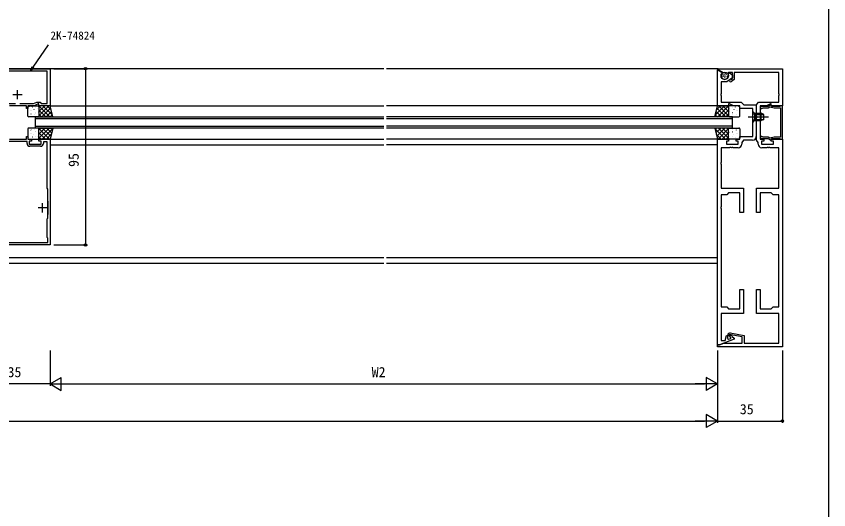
# Model space of a CAD drawing. Units: millimetres, scale not verified. Extents: x -437 to 438, y -681 to 679.
# Drawn here: x 0.1 to 438.3, y -415.3 to -149.1 of the extents above; entities that cross this region are included whole.
import ezdxf
from ezdxf.enums import TextEntityAlignment as Align

# ---------------------------------------------------------------- set-up
doc = ezdxf.new("R2010")
doc.units = ezdxf.units.MM
doc.header["$LTSCALE"] = 4
for name, color, linetype in [('0-2_YKK_11', 7, 'Continuous'), ('0-3_YKK_12', 2, 'Continuous'), ('0-4_YKK_13', 4, 'Continuous'), ('0-6_YKK_D', 6, 'Continuous'), ('0-7_YKK_ZWAK', 7, 'Continuous')]:
    doc.layers.add(name, color=color, linetype=linetype)
doc.styles.add('ＭＳ ゴシック', font='')
doc.styles.get('ＭＳ ゴシック').set_extended_font_data('MS Gothic')

msp = doc.modelspace()

# ---------------------------------------------------------------- linework, layer by layer
at = {"layer": '0-2_YKK_11'}
for p, q in [((3.3, -191.4), (-1.7, -191.4)), ((0.8, -193.9), (0.8, -188.9)), ((13.2, -219.2), (7.4, -219.2)), ((16.8, -252.4), (11.8, -252.4)), ((14.3, -254.9), (14.3, -249.9))]:
    msp.add_line(p, q, dxfattribs=at)
for points in [[(-16.7, -177.5), (18.3, -177.5), (18.3, -197.4), (12.3, -197.4), (12.3, -196.4), (11.8, -196.4), (9.655, -197.4), (6.3, -197.4), (6.3, -198.9), (5.5, -198.9), (5.5, -197.4), (-3.5, -197.4)], [(2, -196.2), (9.389, -196.2), (11.105, -195.4), (13.038, -195.4), (13.5, -196.2), (16.7, -196.2), (16.7, -178.7), (-15.1, -178.7), (-15.1, -196.2), (-11.9, -196.2), (-11.438, -195.4), (-9.505, -195.4), (-7.789, -196.2), (-0.4, -196.2)], [(385.583, -183.114), (385.817, -183.066), (386.3, -182.728), (386.3, -179.4), (384.29, -179.4), (383.8, -179.984), (381.4, -179.69), (378.3, -177.9), (378.3, -177.4), (413.3, -177.4), (413.3, -197.4), (407.3, -197.4), (407.3, -196.4), (406.8, -196.4), (404.655, -197.4), (401.3, -197.4), (401.3, -215.4), (403.3, -215.4), (403.3, -216.4), (402.1, -216.4), (402.1, -218), (408.5, -218), (408.5, -216.4), (407.3, -216.4), (407.3, -215.4), (413.3, -215.4)], [(378.3, -326.4), (378.3, -215.4), (384.3, -215.4), (384.3, -216.4), (383.1, -216.4), (383.1, -218), (389.5, -218), (389.5, -216.4), (388.3, -216.4), (388.3, -215.4), (390.3, -215.4), (390.3, -213.9), (397.3, -213.9), (397.3, -198.9), (390.3, -198.9), (390.3, -197.4), (386.945, -197.4), (384.8, -196.4), (384.3, -196.4), (384.3, -197.4), (378.3, -197.4), (378.3, -178.131), (378.5, -178.015), (381.249, -179.603), (381.249, -179.834), (380.609, -180.204), (380.41, -180.947)], [(383.79, -181.853), (384.447, -179.402), (386.3, -180.7), (386.3, -182.299), (383.3, -184.4), (380.23, -184.4), (380.23, -190.942), (380.11, -191.125), (380.11, -191.675), (380.23, -191.858), (380.23, -195.4), (391, -195.4), (392.5, -196.9), (399.23, -196.9), (399.23, -202.942), (399.11, -203.125), (399.11, -203.675), (399.23, -203.858), (399.23, -213.9)], [(400.17, -218), (400.17, -217.143), (399.37, -216), (399.37, -203.858), (399.49, -203.675), (399.49, -203.125), (399.37, -202.942), (399.37, -196.9), (400.42, -195.4), (411.37, -195.4), (411.37, -191.858), (411.49, -191.675), (411.49, -191.125), (411.37, -190.942), (411.37, -179.4), (387.3, -179.4), (387.3, -183.248), (385.823, -184.282)], [(413.3, -215.35), (413.3, -197.45), (412.3, -197.45), (412.127, -197.55), (411.867, -197.7), (407.55, -197.7), (407.025, -196.79), (405.449, -197.7), (402.1, -197.7)], [(402.599, -198.633), (402.848, -198.5), (405.663, -198.5), (406.481, -198.028), (408.832, -198.5), (412.3, -198.5), (412.3, -214.3), (408.832, -214.3), (406.481, -214.772), (405.663, -214.3), (402.848, -214.3), (402.599, -214.167)], [(-3.5, -215.4), (5.5, -215.4), (5.5, -213.9), (6.3, -213.9), (6.3, -215.4), (8.3, -215.4), (8.3, -216.4), (7.1, -216.4), (7.1, -218)], [(18.3, -215.4), (18.3, -272.4), (-16.7, -272.4)], [(5.9, -217.7), (5.9, -216.6), (-4.3, -216.6), (-4.3, -217.7)], [(7.1, -218), (13.5, -218), (13.5, -216.4), (12.3, -216.4), (12.3, -215.4), (18.3, -215.4)], [(17.1, -248.767), (17.1, -242.3), (16.7, -241.9), (16.7, -216.9), (14.7, -216.9), (14.7, -217.7)], [(413.3, -215.4), (413.3, -327.4), (378.3, -327.4), (378.3, -326.4), (379.3, -326.4), (381.775, -325.4), (391.6, -325.4), (391.6, -321.959), (384.6, -320.725), (384.6, -321.5), (383.8, -321.5), (383.8, -321.1)], [(397.23, -215.9), (392.3, -215.9), (391.43, -217.142), (391.43, -218)], [(402.1, -215.1), (405.449, -215.1), (407.025, -216.01), (407.55, -215.1), (411.867, -215.1), (412.127, -215.25), (412.3, -215.35), (413.3, -215.35)], [(389.43, -220), (386.758, -220), (386.575, -219.88), (386.025, -219.88), (385.842, -220), (385.758, -220), (385.575, -219.88), (385.025, -219.88), (384.842, -220), (380.3, -220), (380.3, -227.942), (380.18, -228.125), (380.18, -228.675), (380.3, -228.858), (380.3, -241.9), (392.3, -241.9), (392.3, -254.9), (390.3, -254.9), (390.3, -244.4), (384.3, -244.4), (383.3, -245.4), (380.3, -245.4), (380.3, -251.942), (380.18, -252.125), (380.18, -252.675), (380.3, -252.858), (380.3, -305.9), (383.3, -305.9), (384.3, -306.9), (390.3, -306.9), (390.3, -296.4), (392.3, -296.4), (392.3, -309.4), (380.3, -309.4), (380.3, -324), (382.35, -324), (383.1, -321.2), (383.6, -321.2), (383.6, -322.823), (384.305, -323.299)], [(385.208, -319.918), (392.7, -321.239), (392.7, -325.4), (411.3, -325.4), (411.3, -309.4), (399.3, -309.4), (399.3, -296.4), (401.3, -296.4), (401.3, -306.9), (407.3, -306.9), (408.3, -305.9), (411.3, -305.9), (411.3, -252.858), (411.42, -252.675), (411.42, -252.125), (411.3, -251.942), (411.3, -245.4), (408.3, -245.4), (407.3, -244.4), (401.3, -244.4), (401.3, -254.9), (399.3, -254.9), (399.3, -241.9), (411.3, -241.9), (411.3, -228.858), (411.42, -228.675), (411.42, -228.125), (411.3, -227.942), (411.3, -220), (406.758, -220), (406.575, -219.88), (406.025, -219.88), (405.842, -220), (405.758, -220), (405.575, -219.88), (405.025, -219.88), (404.842, -220), (402.17, -220)], [(-15.5, -256.033), (-15.5, -258), (-15.1, -258.4), (-15.1, -268.4), (-15.5, -268.8), (-15.5, -271.2), (17.1, -271.2), (17.1, -268.8), (16.7, -268.4), (16.7, -258.4), (17.1, -258), (17.1, -248.767), (17.1, -256.033)], [(386.228, -321.728), (387.3, -322.8), (387.3, -323.168), (379.3, -326.4), (378.3, -326.4)], [(384.305, -323.299), (385.436, -322.842), (385.543, -322.316), (384.724, -321.497), (384.955, -321.001), (385.659, -321.33)]]:
    msp.add_lwpolyline(points, dxfattribs=at)
for centre, radius, start, end in [((382.1, -181.4), 1.75, 165, 345.00002), ((385.45, -183.75), 0.65, 78.17358, 305.00001), ((402.1, -198.3), 0.6, 90.00003, 326.25104), ((397.23, -213.9), 2, 270.00001, 359.99999), ((402.1, -214.5), 0.6, 33.74896, 269.99997), ((7.4, -217.7), 1.5, 180.00001, 269.99999), ((13.2, -217.7), 1.5, 270.00001, 359.99999), ((389.43, -218), 2, 270.00001, 359.99999), ((402.17, -218), 2, 180.00001, 269.99999), ((385, -321.1), 1.2, 80, 179.99998), ((384.814, -323.142), 2, 44.99999, 65)]:
    msp.add_arc(centre, radius, start, end, dxfattribs=at)
at = {"layer": '0-3_YKK_12'}
for p, q in [((198.3, -177.4), (-195.2, -177.4)), ((378.6, -177.4), (199.8, -177.4)), ((18.3, -197.4), (198.3, -197.4)), ((378.3, -197.4), (199.8, -197.4)), ((10.3, -203.4), (198.3, -203.4)), ((10.3, -203.4), (10.3, -209.4)), ((198.3, -204.4), (10.3, -204.4)), ((386.3, -203.4), (199.8, -203.4)), ((386.3, -204.4), (199.8, -204.4)), ((386.3, -209.4), (386.3, -203.4)), ((10.3, -208.4), (198.3, -208.4)), ((198.3, -209.4), (10.3, -209.4)), ((386.3, -208.4), (199.8, -208.4)), ((386.3, -209.4), (199.8, -209.4)), ((18.3, -215.4), (198.3, -215.4)), ((18.3, -218.4), (198.3, -218.4)), ((378.3, -215.4), (199.8, -215.4)), ((378.3, -218.4), (199.8, -218.4)), ((198.3, -279.4), (-195.2, -279.4)), ((378.3, -279.4), (199.8, -279.4)), ((198.3, -282.4), (-195.2, -282.4)), ((378.3, -282.4), (199.8, -282.4))]:
    msp.add_line(p, q, dxfattribs=at)
at = {"layer": '0-4_YKK_13'}
for p, q in [((381.212, -181.692), (381.134, -181.508)), ((381.279, -180.614), (381.201, -180.43)), ((381.561, -181.044), (381.483, -180.86)), ((381.753, -181.612), (381.675, -181.428)), ((382.002, -180.432), (381.923, -180.248)), ((382.285, -181.511), (382.206, -181.327)), ((382.285, -182.161), (382.207, -181.977)), ((382.489, -181.05), (382.411, -180.866)), ((382.827, -180.257), (382.749, -180.073)), ((382.888, -181.755), (382.81, -181.571)), ((383.085, -180.747), (383.007, -180.563)), ((6.3, -202.9), (6.3, -197.9)), ((6.8, -197.4), (11.8, -197.4)), ((6.864, -197.844), (6.84, -197.888)), ((7.598, -199.869), (7.574, -199.913)), ((8.018, -200.183), (8.01, -200.189)), ((8.808, -198.036), (8.72, -198.083)), ((9.488, -199.278), (9.464, -199.322)), ((10.222, -201.302), (10.198, -201.346)), ((10.223, -198.208), (10.215, -198.215)), ((10.333, -200.926), (10.245, -200.972)), ((11.679, -198.635), (11.655, -198.678)), ((12.112, -200.711), (12.088, -200.755)), ((12.205, -200.027), (12.198, -200.034)), ((17.634, -197.4), (12.3, -202.734)), ((15.389, -197.4), (12.3, -200.489)), ((13.144, -197.4), (12.3, -198.244)), ((18.202, -203.4), (12.3, -197.498)), ((12.3, -197.9), (12.3, -202.9)), ((15.957, -203.4), (12.3, -199.743)), ((18.616, -198.664), (13.879, -203.4)), ((19.584, -202.537), (14.447, -197.4)), ((19.065, -200.46), (16.124, -203.4)), ((18.836, -199.544), (16.692, -197.4)), ((377.016, -202.537), (382.153, -197.4)), ((377.535, -200.46), (380.476, -203.4)), ((377.764, -199.544), (379.908, -197.4)), ((377.984, -198.664), (382.721, -203.4)), ((378.398, -203.4), (384.3, -197.498)), ((378.966, -197.4), (384.3, -202.734)), ((380.643, -203.4), (384.3, -199.743)), ((381.211, -197.4), (384.3, -200.489)), ((383.456, -197.4), (384.3, -198.244)), ((384.3, -197.9), (384.3, -202.9)), ((384.395, -200.027), (384.402, -200.034)), ((384.488, -200.711), (384.512, -200.755)), ((389.8, -197.4), (384.8, -197.4)), ((384.921, -198.635), (384.945, -198.678)), ((386.267, -200.926), (386.355, -200.972)), ((386.377, -198.208), (386.385, -198.215)), ((386.378, -201.302), (386.402, -201.346)), ((387.112, -199.278), (387.136, -199.322)), ((387.792, -198.036), (387.88, -198.083)), ((388.582, -200.183), (388.59, -200.189)), ((389.002, -199.869), (389.026, -199.913)), ((389.736, -197.844), (389.76, -197.888)), ((390.3, -202.9), (390.3, -197.9)), ((398.3, -201.4), (401.9, -201.4)), ((403.3, -202.1), (401.9, -201.4)), ((11.8, -203.4), (6.8, -203.4)), ((8.03, -201.945), (8.006, -201.989)), ((10.038, -201.969), (10.03, -201.975)), ((10.654, -203.379), (10.643, -203.4)), ((13.712, -203.4), (12.3, -201.988)), ((19.514, -202.256), (18.37, -203.4)), ((377.086, -202.256), (378.23, -203.4)), ((382.888, -203.4), (384.3, -201.988)), ((384.8, -203.4), (389.8, -203.4)), ((385.946, -203.379), (385.957, -203.4)), ((386.562, -201.969), (386.57, -201.975)), ((388.57, -201.945), (388.594, -201.989)), ((394.8, -203.4), (405.8, -203.4)), ((397.3, -206.4), (398.3, -205.4)), ((398.3, -202.054), (403.209, -202.054)), ((398.3, -204.746), (403.209, -204.746)), ((403.3, -204.7), (401.9, -205.4)), ((403.3, -204.7), (403.3, -202.1)), ((6.3, -209.9), (6.3, -214.9)), ((11.8, -209.4), (6.8, -209.4)), ((17.802, -209.4), (12.3, -214.902)), ((15.557, -209.4), (12.3, -212.657)), ((13.312, -209.4), (12.3, -210.412)), ((18.034, -215.4), (12.3, -209.666)), ((12.3, -214.9), (12.3, -209.9)), ((19.718, -209.729), (14.047, -215.4)), ((18.696, -213.816), (14.279, -209.4)), ((19.145, -212.02), (16.524, -209.4)), ((19.594, -210.224), (18.77, -209.4)), ((376.882, -209.729), (382.553, -215.4)), ((377.006, -210.224), (377.83, -209.4)), ((377.455, -212.02), (380.076, -209.4)), ((377.904, -213.816), (382.321, -209.4)), ((378.566, -215.4), (384.3, -209.666)), ((378.798, -209.4), (384.3, -214.902)), ((381.043, -209.4), (384.3, -212.657)), ((383.288, -209.4), (384.3, -210.412)), ((384.3, -214.9), (384.3, -209.9)), ((384.8, -209.4), (389.8, -209.4)), ((390.3, -209.9), (390.3, -214.9)), ((6.864, -214.556), (6.84, -214.512)), ((7.598, -212.531), (7.574, -212.487)), ((8.03, -210.455), (8.006, -210.411)), ((8.018, -212.217), (8.01, -212.211)), ((8.808, -214.364), (8.72, -214.317)), ((9.488, -213.122), (9.464, -213.078)), ((10.038, -210.431), (10.03, -210.425)), ((10.222, -211.098), (10.198, -211.054)), ((10.223, -214.192), (10.215, -214.185)), ((10.333, -211.474), (10.245, -211.428)), ((11.679, -213.765), (11.655, -213.722)), ((12.112, -211.689), (12.088, -211.645)), ((12.205, -212.373), (12.198, -212.366)), ((15.789, -215.4), (12.3, -211.911)), ((13.544, -215.4), (12.3, -214.156)), ((18.969, -212.723), (16.292, -215.4)), ((377.631, -212.723), (380.308, -215.4)), ((380.811, -215.4), (384.3, -211.911)), ((383.056, -215.4), (384.3, -214.156)), ((384.395, -212.373), (384.402, -212.366)), ((384.488, -211.689), (384.512, -211.645)), ((384.921, -213.765), (384.945, -213.722)), ((386.267, -211.474), (386.355, -211.428)), ((386.377, -214.192), (386.385, -214.185)), ((386.378, -211.098), (386.402, -211.054)), ((386.562, -210.431), (386.57, -210.425)), ((387.112, -213.122), (387.136, -213.078)), ((387.792, -214.364), (387.88, -214.317)), ((388.57, -210.455), (388.594, -210.411)), ((388.582, -212.217), (388.59, -212.211)), ((389.002, -212.531), (389.026, -212.487)), ((389.736, -214.556), (389.76, -214.512)), ((6.8, -215.4), (11.8, -215.4)), ((9.055, -215.199), (9.031, -215.155)), ((389.8, -215.4), (384.8, -215.4)), ((387.545, -215.199), (387.569, -215.155))]:
    msp.add_line(p, q, dxfattribs=at)
for points in [[(19.8, -203.4), (18.3, -197.4), (12.3, -197.4), (12.3, -203.4)], [(376.8, -203.4), (378.3, -197.4), (384.3, -197.4), (384.3, -203.4)], [(19.8, -209.4), (18.3, -215.4), (12.3, -215.4), (12.3, -209.4)], [(376.8, -209.4), (378.3, -215.4), (384.3, -215.4), (384.3, -209.4)]]:
    msp.add_lwpolyline(points, close=True, dxfattribs=at)
for points in [[(397.3, -206.4), (397.3, -200.4), (398.3, -201.4), (398.3, -205.4)], [(398.3, -205.4), (401.9, -205.4), (401.9, -201.4)], [(397.3, -201.6), (398.643, -202.255), (399.252, -203.4)], [(397.3, -205.2), (398.643, -204.545), (399.252, -203.4)]]:
    msp.add_lwpolyline(points, dxfattribs=at)
msp.add_circle((382.201, -181.2), 2, dxfattribs=at)
for centre, start, end in [((6.8, -197.9), 90, 180), ((11.8, -197.9), 0, 90), ((384.8, -197.9), 90, 180), ((389.8, -197.9), 0, 90), ((6.8, -202.9), 180, 270), ((11.8, -202.9), 270, 0), ((384.8, -202.9), 180, 270), ((389.8, -202.9), 270, 0), ((6.8, -209.9), 90, 180), ((11.8, -209.9), 0, 90), ((384.8, -209.9), 90, 180), ((389.8, -209.9), 0, 90), ((6.8, -214.9), 180, 270), ((11.8, -214.9), 270, 0), ((384.8, -214.9), 180, 270), ((389.8, -214.9), 270, 0)]:
    msp.add_arc(centre, 0.5, start, end, dxfattribs=at)
at = {"layer": '0-6_YKK_D'}
for p, q in [((20.3, -177.4), (38.401, -177.4)), ((37.401, -177.4), (37.401, -272.4)), ((20.3, -272.4), (38.401, -272.4)), ((18.3, -329.4), (18.3, -348.4)), ((18.3, -329.4), (18.3, -348.4)), ((378.3, -329.4), (378.3, -368.4)), ((378.3, -329.4), (378.3, -348.4)), ((378.3, -329.4), (378.3, -368.4)), ((413.3, -329.4), (413.3, -368.4)), ((18.3, -347.4), (24.362, -343.9)), ((24.362, -350.9), (24.362, -343.9)), ((378.3, -347.4), (372.238, -343.9)), ((372.238, -343.9), (372.238, -350.9)), ((18.3, -347.4), (-16.7, -347.4)), ((18.3, -347.4), (24.362, -350.9)), ((18.3, -347.4), (30.424, -347.4)), ((25.3, -347.4), (371.3, -347.4)), ((378.3, -347.4), (366.176, -347.4)), ((378.3, -347.4), (372.238, -350.9)), ((-369.7, -367.4), (371.3, -367.4)), ((378.3, -367.4), (366.176, -367.4)), ((378.3, -367.4), (372.238, -363.9)), ((372.238, -363.9), (372.238, -370.9)), ((378.3, -367.4), (372.238, -370.9)), ((378.3, -367.4), (413.3, -367.4))]:
    msp.add_line(p, q, dxfattribs=at)
for points in [[(7.777, -178.7), (9.217, -176.595), (17.47, -164.524)], [(9.781, -176.981), (7.777, -178.7), (8.653, -176.209)]]:
    msp.add_lwpolyline(points, dxfattribs=at)
for centre in [(37.401, -177.4), (37.401, -272.4), (413.3, -367.4)]:
    msp.add_circle(centre, 0.637, dxfattribs=at)
at = {"layer": '0-7_YKK_ZWAK'}
msp.add_lwpolyline([(-436.7, -681.4), (438.3, -681.4), (438.3, 643.6)], dxfattribs=at)

# ---------------------------------------------------------------- texts
at = {"layer": '0-6_YKK_D', "style": 'ＭＳ ゴシック'}
for s, height, p in [('2K-74824', 4.399, (18.527, -163.024)), ('35', 5.499, (-4.655, -345.4)), ('W2', 5.499, (191.759, -345.4)), ('35', 5.499, (390.345, -365.4))]:
    msp.add_text(s, height=height, dxfattribs=at).set_placement(p, align=Align.BOTTOM_LEFT)
msp.add_text('95', height=5.499, rotation=90, dxfattribs=at).set_placement((35.401, -230.376), align=Align.BOTTOM_LEFT)

doc.saveas('drawing.dxf')
